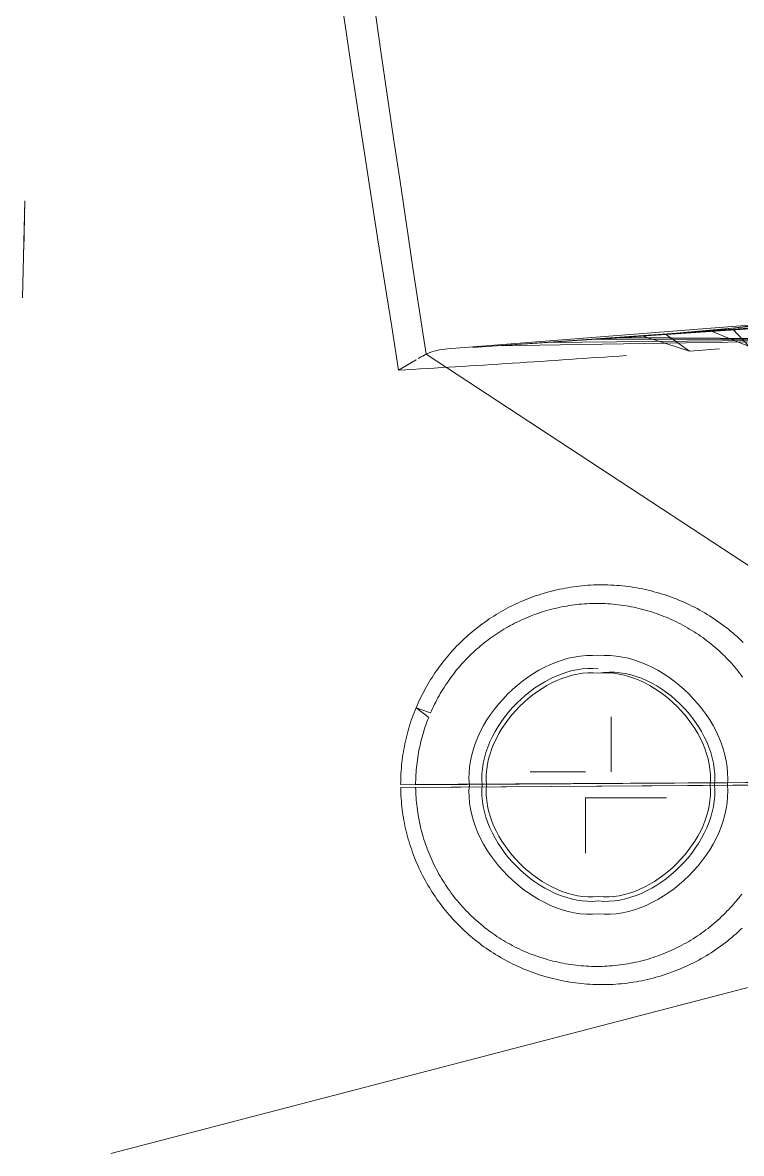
# Model space of a CAD drawing. Header units: millimetres. Extents: x 521 to 148073, y -17811 to 32040.
# Drawn here: x 59910.03 to 59930.31, y 10006.47 to 10038.37 of the extents above; entities that cross this region are included whole.
import ezdxf

# ---------------------------------------------------------------- set-up
doc = ezdxf.new("R2010")
doc.units = ezdxf.units.MM
doc.layers.add('Datové rozvody', color=6, linetype='Continuous')
doc.layers.add('PDF_Geometrie', color=7, linetype='Continuous', true_color=0xbdbdbd)

# ---------------------------------------------------------------- blocks, each defined once
blk = doc.blocks.new('projektor')
at = {"layer": 'PDF_Geometrie', "lineweight": 13}
for points in [[(86231.59, 14943.294), (86232.936, 14943.265), (86230.279, 14943.324)], [(86216.411, 14903.953), (86206.791, 14940.902)], [(86216.911, 14921.898), (86216.838, 14932.947), (86216.762, 14932.945), (86216.687, 14932.942), (86216.611, 14932.939), (86216.535, 14932.934), (86216.46, 14932.928), (86216.383, 14932.922), (86216.307, 14932.914), (86216.232, 14932.905), (86216.157, 14932.895), (86216.082, 14932.883), (86216.006, 14932.871), (86215.931, 14932.858), (86215.856, 14932.844), (86215.782, 14932.829), (86215.708, 14932.812), (86215.634, 14932.795), (86215.56, 14932.777), (86215.486, 14932.757), (86215.413, 14932.737), (86215.34, 14932.716), (86215.267, 14932.693), (86215.195, 14932.67), (86215.122, 14932.645), (86215.051, 14932.62), (86214.979, 14932.594), (86214.908, 14932.566), (86214.838, 14932.538), (86214.768, 14932.508), (86214.698, 14932.478), (86214.628, 14932.446), (86214.56, 14932.413), (86214.491, 14932.381), (86214.422, 14932.346), (86214.355, 14932.311), (86214.288, 14932.275), (86214.221, 14932.237), (86214.155, 14932.2), (86214.09, 14932.16), (86214.025, 14932.121), (86213.96, 14932.08), (86213.896, 14932.038), (86213.832, 14931.995), (86213.769, 14931.952), (86213.708, 14931.908), (86213.646, 14931.862), (86213.585, 14931.816), (86213.525, 14931.77), (86213.464, 14931.722), (86213.405, 14931.673), (86213.346, 14931.623), (86213.289, 14931.573), (86213.232, 14931.521), (86213.176, 14931.469), (86213.12, 14931.417), (86213.064, 14931.364), (86213.011, 14931.309), (86212.958, 14931.254), (86212.904, 14931.198), (86212.852, 14931.141), (86212.801, 14931.084), (86212.751, 14931.026), (86212.701, 14930.967), (86212.652, 14930.907), (86212.604, 14930.847), (86212.557, 14930.786), (86212.511, 14930.724), (86212.465, 14930.662), (86212.421, 14930.599), (86212.377, 14930.535), (86212.334, 14930.471), (86212.292, 14930.405), (86212.25, 14930.34), (86212.21, 14930.274), (86212.171, 14930.207), (86212.132, 14930.14), (86212.095, 14930.072), (86212.059, 14930.004), (86212.023, 14929.934), (86211.989, 14929.865), (86211.954, 14929.795), (86211.922, 14929.724), (86211.89, 14929.654), (86211.859, 14929.581), (86211.829, 14929.509), (86211.8, 14929.437), (86211.773, 14929.364), (86211.746, 14929.291), (86211.72, 14929.216), (86211.695, 14929.142), (86211.672, 14929.068), (86211.649, 14928.992), (86211.628, 14928.917), (86211.607, 14928.842), (86211.587, 14928.766), (86211.569, 14928.689), (86211.551, 14928.613), (86211.536, 14928.536), (86211.52, 14928.458), (86211.506, 14928.381), (86211.493, 14928.304), (86211.481, 14928.225), (86211.47, 14928.147), (86211.46, 14928.069), (86211.452, 14927.99), (86211.444, 14927.911), (86211.437, 14927.833), (86211.433, 14927.753), (86211.428, 14927.675), (86211.426, 14927.596), (86211.423, 14927.516), (86211.423, 14927.437), (86211.423, 14927.358), (86211.425, 14927.278), (86211.428, 14927.199), (86211.431, 14927.12), (86211.436, 14927.04), (86211.442, 14926.961), (86211.449, 14926.882), (86211.458, 14926.802), (86211.467, 14926.723), (86211.478, 14926.645), (86211.489, 14926.565), (86211.502, 14926.487), (86211.516, 14926.409), (86211.531, 14926.33), (86211.548, 14926.252), (86211.564, 14926.174), (86211.583, 14926.096), (86211.603, 14926.019), (86211.624, 14925.943), (86211.646, 14925.865), (86211.668, 14925.789), (86211.693, 14925.714), (86211.718, 14925.638), (86211.744, 14925.562), (86211.77, 14925.488), (86211.799, 14925.414), (86211.828, 14925.34), (86211.858, 14925.266), (86211.89, 14925.193), (86211.923, 14925.121), (86211.956, 14925.049), (86211.99, 14924.977), (86212.025, 14924.906), (86212.062, 14924.836), (86212.099, 14924.766), (86212.137, 14924.697), (86212.177, 14924.628), (86212.217, 14924.56), (86212.259, 14924.493), (86212.3, 14924.426), (86212.343, 14924.36), (86212.387, 14924.295), (86212.432, 14924.23), (86212.477, 14924.167), (86212.524, 14924.104), (86212.572, 14924.04), (86212.62, 14923.979), (86212.668, 14923.918), (86212.718, 14923.858), (86212.769, 14923.798), (86212.82, 14923.74), (86212.872, 14923.682), (86212.924, 14923.625), (86212.977, 14923.569)], [(86216.906, 14922.587), (86216.837, 14932.536), (86216.768, 14932.535), (86216.7, 14932.531), (86216.631, 14932.528), (86216.561, 14932.524), (86216.493, 14932.519), (86216.424, 14932.513), (86216.355, 14932.506), (86216.286, 14932.498), (86216.218, 14932.489), (86216.15, 14932.479), (86216.082, 14932.467), (86216.014, 14932.456), (86215.945, 14932.443), (86215.878, 14932.43), (86215.811, 14932.414), (86215.743, 14932.399), (86215.676, 14932.383), (86215.609, 14932.365), (86215.543, 14932.346), (86215.476, 14932.327), (86215.41, 14932.307), (86215.345, 14932.286), (86215.279, 14932.264), (86215.213, 14932.241), (86215.149, 14932.217), (86215.085, 14932.193), (86215.021, 14932.166), (86214.957, 14932.14), (86214.893, 14932.112), (86214.83, 14932.085), (86214.767, 14932.055), (86214.705, 14932.025), (86214.643, 14931.994), (86214.582, 14931.963), (86214.521, 14931.93), (86214.46, 14931.897), (86214.4, 14931.862), (86214.341, 14931.827), (86214.281, 14931.791), (86214.223, 14931.754), (86214.165, 14931.717), (86214.107, 14931.678), (86214.051, 14931.639), (86213.994, 14931.599), (86213.938, 14931.558), (86213.882, 14931.516), (86213.827, 14931.474), (86213.773, 14931.431), (86213.72, 14931.387), (86213.667, 14931.342), (86213.614, 14931.297), (86213.562, 14931.251), (86213.511, 14931.204), (86213.46, 14931.156), (86213.411, 14931.107), (86213.361, 14931.058), (86213.313, 14931.009), (86213.265, 14930.959), (86213.218, 14930.908), (86213.172, 14930.856), (86213.125, 14930.803), (86213.081, 14930.75), (86213.036, 14930.696), (86212.993, 14930.642), (86212.95, 14930.586), (86212.907, 14930.532), (86212.867, 14930.475), (86212.825, 14930.419), (86212.786, 14930.361), (86212.747, 14930.303), (86212.709, 14930.245), (86212.672, 14930.186), (86212.635, 14930.126), (86212.6, 14930.066), (86212.564, 14930.005), (86212.53, 14929.944), (86212.498, 14929.882), (86212.465, 14929.819), (86212.434, 14929.756), (86212.403, 14929.693), (86212.373, 14929.63), (86212.345, 14929.566), (86212.317, 14929.501), (86212.29, 14929.436), (86212.264, 14929.371), (86212.238, 14929.305), (86212.215, 14929.239), (86212.191, 14929.173), (86212.168, 14929.105), (86212.147, 14929.038), (86212.127, 14928.97), (86212.107, 14928.903), (86212.088, 14928.835), (86212.071, 14928.766), (86212.054, 14928.697), (86212.039, 14928.628), (86212.024, 14928.558), (86212.01, 14928.489), (86211.997, 14928.419), (86211.985, 14928.349), (86211.974, 14928.278), (86211.965, 14928.208), (86211.956, 14928.138), (86211.949, 14928.067), (86211.942, 14927.996), (86211.936, 14927.925), (86211.931, 14927.854), (86211.928, 14927.783), (86211.925, 14927.711), (86211.924, 14927.64), (86211.923, 14927.568), (86211.924, 14927.497), (86211.924, 14927.426), (86211.927, 14927.354), (86211.93, 14927.282), (86211.935, 14927.211), (86211.94, 14927.14), (86211.947, 14927.068), (86211.954, 14926.997), (86211.963, 14926.925), (86211.973, 14926.854), (86211.984, 14926.784), (86211.995, 14926.713), (86212.009, 14926.642), (86212.022, 14926.571), (86212.037, 14926.501), (86212.053, 14926.431), (86212.07, 14926.362), (86212.087, 14926.292), (86212.107, 14926.222), (86212.126, 14926.153), (86212.146, 14926.085), (86212.168, 14926.017), (86212.192, 14925.949), (86212.215, 14925.881), (86212.24, 14925.814), (86212.265, 14925.746), (86212.292, 14925.68), (86212.32, 14925.614), (86212.348, 14925.548), (86212.378, 14925.483), (86212.408, 14925.418), (86212.439, 14925.354), (86212.472, 14925.291), (86212.505, 14925.227), (86212.539, 14925.165), (86212.574, 14925.101), (86212.61, 14925.04), (86212.646, 14924.979), (86212.683, 14924.918), (86212.722, 14924.858), (86212.761, 14924.799), (86212.8, 14924.74), (86212.842, 14924.682), (86212.883, 14924.624), (86212.925, 14924.568), (86212.968, 14924.511), (86213.012, 14924.457), (86213.056, 14924.402), (86213.102, 14924.348), (86213.147, 14924.295), (86213.194, 14924.242), (86213.241, 14924.19), (86213.289, 14924.139), (86213.337, 14924.088), (86213.386, 14924.038), (86213.437, 14923.99), (86213.487, 14923.942), (86213.538, 14923.894), (86213.59, 14923.847), (86213.642, 14923.801), (86213.694, 14923.757), (86213.748, 14923.713), (86213.801, 14923.669), (86213.856, 14923.626), (86213.911, 14923.585)], [(86220.814, 14923.542), (86220.868, 14923.598), (86220.922, 14923.655), (86220.975, 14923.713), (86221.026, 14923.772), (86221.077, 14923.831), (86221.128, 14923.891), (86221.178, 14923.952), (86221.226, 14924.014), (86221.275, 14924.076), (86221.321, 14924.14), (86221.367, 14924.204), (86221.414, 14924.268), (86221.458, 14924.333), (86221.501, 14924.4), (86221.544, 14924.467), (86221.585, 14924.534), (86221.627, 14924.602), (86221.667, 14924.671), (86221.705, 14924.74), (86221.744, 14924.811), (86221.781, 14924.881), (86221.816, 14924.952), (86221.851, 14925.023), (86221.885, 14925.095), (86221.919, 14925.168), (86221.95, 14925.241), (86221.981, 14925.315), (86222.011, 14925.388), (86222.04, 14925.464), (86222.067, 14925.538), (86222.094, 14925.613), (86222.119, 14925.689), (86222.143, 14925.766), (86222.167, 14925.842), (86222.189, 14925.918), (86222.21, 14925.996), (86222.23, 14926.073), (86222.25, 14926.15), (86222.267, 14926.229), (86222.284, 14926.307), (86222.299, 14926.385), (86222.314, 14926.464), (86222.328, 14926.543), (86222.339, 14926.621), (86222.35, 14926.701), (86222.36, 14926.78), (86222.369, 14926.859), (86222.377, 14926.939), (86222.382, 14927.018), (86222.389, 14927.097), (86222.393, 14927.178), (86222.395, 14927.257), (86222.398, 14927.336), (86222.398, 14927.416), (86222.398, 14927.496), (86222.396, 14927.574), (86222.394, 14927.654), (86222.389, 14927.733), (86222.385, 14927.812), (86222.378, 14927.891), (86222.372, 14927.969), (86222.363, 14928.046), (86222.354, 14928.125), (86222.344, 14928.202), (86222.333, 14928.278), (86222.32, 14928.356), (86222.307, 14928.432), (86222.292, 14928.507), (86222.276, 14928.584), (86222.26, 14928.659), (86222.243, 14928.733), (86222.224, 14928.807), (86222.204, 14928.882), (86222.185, 14928.955), (86222.163, 14929.028), (86222.14, 14929.101), (86222.116, 14929.174), (86222.093, 14929.246), (86222.067, 14929.317), (86222.041, 14929.388), (86222.014, 14929.458), (86221.985, 14929.529), (86221.957, 14929.598), (86221.927, 14929.667), (86221.896, 14929.735), (86221.865, 14929.803), (86221.832, 14929.871), (86221.799, 14929.937), (86221.764, 14930.005), (86221.729, 14930.07), (86221.694, 14930.135), (86221.657, 14930.2), (86221.619, 14930.264), (86221.581, 14930.327), (86221.542, 14930.39), (86221.502, 14930.452), (86221.461, 14930.514), (86221.42, 14930.575), (86221.377, 14930.635), (86221.335, 14930.695), (86221.29, 14930.754), (86221.246, 14930.813), (86221.201, 14930.87), (86221.155, 14930.928), (86221.108, 14930.984), (86221.062, 14931.04), (86221.013, 14931.095), (86220.964, 14931.15), (86220.915, 14931.203), (86220.865, 14931.257), (86220.814, 14931.309), (86220.763, 14931.361), (86220.711, 14931.411), (86220.658, 14931.461), (86220.605, 14931.511), (86220.551, 14931.56), (86220.496, 14931.608), (86220.442, 14931.655), (86220.386, 14931.701), (86220.33, 14931.747), (86220.273, 14931.792), (86220.215, 14931.836), (86220.157, 14931.879), (86220.098, 14931.922), (86220.039, 14931.964), (86219.98, 14932.005), (86219.919, 14932.045), (86219.858, 14932.085), (86219.797, 14932.124), (86219.736, 14932.161), (86219.673, 14932.199), (86219.61, 14932.234), (86219.546, 14932.27), (86219.482, 14932.305), (86219.418, 14932.339), (86219.353, 14932.372), (86219.287, 14932.404), (86219.222, 14932.435), (86219.155, 14932.465), (86219.088, 14932.495), (86219.021, 14932.524), (86218.759, 14932.178), (86218.697, 14932.203), (86218.634, 14932.226), (86218.571, 14932.249), (86218.509, 14932.271), (86218.445, 14932.292), (86218.381, 14932.312), (86218.317, 14932.331), (86218.252, 14932.35), (86218.188, 14932.368), (86218.122, 14932.385), (86218.057, 14932.401), (86217.991, 14932.416), (86217.925, 14932.431), (86217.859, 14932.444), (86217.792, 14932.456), (86217.725, 14932.467), (86217.657, 14932.479), (86217.591, 14932.489), (86217.523, 14932.498), (86217.455, 14932.505), (86217.387, 14932.512), (86217.318, 14932.518), (86217.25, 14932.524), (86217.181, 14932.528), (86217.113, 14932.531), (86217.044, 14932.535), (86216.975, 14932.536), (86216.906, 14932.536), (86216.972, 14922.587)], [(86219.866, 14923.56), (86219.921, 14923.602), (86219.976, 14923.645), (86220.031, 14923.687), (86220.085, 14923.732), (86220.138, 14923.777), (86220.191, 14923.823), (86220.244, 14923.869), (86220.296, 14923.916), (86220.346, 14923.964), (86220.397, 14924.013), (86220.447, 14924.063), (86220.496, 14924.114), (86220.545, 14924.165), (86220.593, 14924.216), (86220.639, 14924.269), (86220.686, 14924.322), (86220.732, 14924.376), (86220.777, 14924.431), (86220.821, 14924.487), (86220.865, 14924.543), (86220.907, 14924.6), (86220.949, 14924.657), (86220.99, 14924.716), (86221.032, 14924.774), (86221.071, 14924.834), (86221.109, 14924.894), (86221.148, 14924.954), (86221.184, 14925.015), (86221.22, 14925.077), (86221.256, 14925.139), (86221.29, 14925.202), (86221.324, 14925.265), (86221.357, 14925.329), (86221.389, 14925.394), (86221.419, 14925.459), (86221.45, 14925.525), (86221.479, 14925.59), (86221.506, 14925.656), (86221.533, 14925.723), (86221.56, 14925.79), (86221.585, 14925.857), (86221.609, 14925.924), (86221.632, 14925.993), (86221.654, 14926.062), (86221.675, 14926.13), (86221.696, 14926.199), (86221.715, 14926.268), (86221.733, 14926.338), (86221.75, 14926.409), (86221.767, 14926.478), (86221.781, 14926.549), (86221.796, 14926.619), (86221.809, 14926.689), (86221.82, 14926.761), (86221.832, 14926.832), (86221.842, 14926.903), (86221.851, 14926.974), (86221.859, 14927.045), (86221.866, 14927.118), (86221.872, 14927.189), (86221.877, 14927.26), (86221.881, 14927.332), (86221.884, 14927.404), (86221.885, 14927.476), (86221.886, 14927.547), (86221.885, 14927.619), (86221.884, 14927.69), (86221.881, 14927.762), (86221.878, 14927.833), (86221.874, 14927.904), (86221.868, 14927.974), (86221.863, 14928.045), (86221.855, 14928.116), (86221.846, 14928.185), (86221.837, 14928.255), (86221.827, 14928.324), (86221.816, 14928.393), (86221.803, 14928.461), (86221.79, 14928.531), (86221.776, 14928.599), (86221.761, 14928.666), (86221.745, 14928.734), (86221.729, 14928.801), (86221.711, 14928.867), (86221.692, 14928.933), (86221.672, 14929), (86221.653, 14929.066), (86221.631, 14929.131), (86221.609, 14929.196), (86221.585, 14929.26), (86221.562, 14929.324), (86221.538, 14929.387), (86221.512, 14929.45), (86221.486, 14929.513), (86221.459, 14929.575), (86221.431, 14929.637), (86221.402, 14929.698), (86221.372, 14929.759), (86221.342, 14929.819), (86221.311, 14929.879), (86221.28, 14929.938), (86221.247, 14929.998), (86221.214, 14930.055), (86221.18, 14930.113), (86221.145, 14930.17), (86221.109, 14930.227), (86221.073, 14930.283), (86221.036, 14930.339), (86220.998, 14930.394), (86220.96, 14930.449), (86220.921, 14930.503), (86220.882, 14930.556), (86220.841, 14930.609), (86220.8, 14930.661), (86220.758, 14930.713), (86220.716, 14930.763), (86220.672, 14930.814), (86220.629, 14930.863), (86220.585, 14930.913), (86220.541, 14930.961), (86220.494, 14931.009), (86220.449, 14931.056), (86220.402, 14931.102), (86220.355, 14931.149), (86220.307, 14931.194), (86220.259, 14931.239), (86220.21, 14931.282), (86220.16, 14931.326), (86220.11, 14931.369), (86220.06, 14931.41), (86220.009, 14931.451), (86219.957, 14931.492), (86219.904, 14931.532), (86219.852, 14931.571), (86219.799, 14931.61), (86219.745, 14931.647), (86219.69, 14931.684), (86219.636, 14931.721), (86219.58, 14931.756), (86219.524, 14931.792), (86219.469, 14931.826), (86219.412, 14931.859), (86219.355, 14931.892), (86219.297, 14931.924), (86219.239, 14931.956), (86219.18, 14931.986), (86219.122, 14932.016), (86219.062, 14932.045), (86219.002, 14932.073), (86218.942, 14932.1), (86218.881, 14932.128), (86219.021, 14932.524), (86218.953, 14932.552), (86218.885, 14932.578), (86218.816, 14932.605), (86218.748, 14932.63), (86218.679, 14932.655), (86218.608, 14932.677), (86218.538, 14932.7), (86218.467, 14932.722), (86218.397, 14932.742), (86218.325, 14932.761), (86218.253, 14932.781), (86218.181, 14932.798), (86218.109, 14932.815), (86218.036, 14932.831), (86217.963, 14932.846), (86217.889, 14932.859), (86217.816, 14932.872), (86217.742, 14932.884), (86217.668, 14932.895), (86217.593, 14932.905), (86217.518, 14932.914), (86217.444, 14932.922), (86217.368, 14932.928), (86217.293, 14932.934), (86217.217, 14932.939), (86217.142, 14932.942), (86217.066, 14932.945), (86216.991, 14932.947), (86216.914, 14932.948), (86216.983, 14921.898)], [(86228.609, 14932.47), (86228.624, 14932.444), (86228.639, 14932.418), (86228.653, 14932.392), (86228.667, 14932.367), (86228.679, 14932.342), (86228.693, 14932.319), (86228.705, 14932.294), (86228.717, 14932.271), (86228.728, 14932.249), (86219.888, 14918.769)], [(86228.874, 14931.664), (86229.526, 14923.379), (86228.925, 14908.034), (86228.897, 14908.006), (86217.848, 14910.434)], [(86229.094, 14920.777), (86229.111, 14920.52), (86228.961, 14930.282), (86229.653, 14920.422), (86228.917, 14930.969)], [(86217.261, 14927.874), (86217.261, 14929.392)], [(86228.918, 14908.146), (86228.875, 14908.822), (86228.884, 14908.189), (86229.637, 14920.224), (86229.006, 14929.605)], [(86231.124, 14910.341), (86231.123, 14910.352), (86229.128, 14920.257), (86229.05, 14928.935)], [(86216.552, 14927.874), (86215.034, 14927.874)], [(86216.552, 14927.166), (86216.552, 14925.65), (86216.552, 14927.874)], [(86229.141, 14927.61), (86229.187, 14926.958), (86229.146, 14919.995), (86229.141, 14927.61), (86229.652, 14920.009)], [(86217.261, 14927.166), (86218.777, 14927.166)], [(86229.146, 14919.995), (86229.166, 14919.732), (86229.675, 14920.076), (86229.667, 14919.796), (86229.937, 14918.401), (86229.279, 14925.679), (86228.816, 14925.021), (86229.233, 14926.314)], [(86228.816, 14925.021), (86228.877, 14924.192)], [(86229.371, 14924.439), (86229.417, 14923.829), (86228.938, 14923.385), (86229.371, 14924.439), (86231.122, 14910.364), (86217.568, 14907.292)]]:
    blk.add_lwpolyline(points, dxfattribs=at)
blk.add_lwpolyline([(86228.29, 14933.003), (86228.459, 14932.725), (86228.511, 14932.637), (86228.545, 14932.58), (86228.578, 14932.524)], close=True, dxfattribs=at)
for centre, radius, start, end in [((86377.547, 14002.898), 942.005, 94.422285, 99.116714), ((86386.04, 13905.22), 1039.007, 94.474391, 98.708414), ((86765.909, 14964.448), 538.538, 183.34738, 184.01414), ((86227.249, 14931.573), 1.627, 3.2098, 23.844)]:
    blk.add_arc(centre, radius, start, end, dxfattribs=at)
for points in [[(86213.365, 14927.522), (86213.189, 14929.263), (86215.164, 14931.239), (86216.906, 14931.062)], [(86216.906, 14931.062), (86218.648, 14931.239), (86220.623, 14929.263), (86220.446, 14927.522)], [(86213.719, 14927.522), (86213.56, 14929.089), (86215.337, 14930.866), (86216.906, 14930.708)], [(86213.839, 14927.522), (86213.685, 14929.03), (86215.396, 14930.741), (86216.906, 14930.589)], [(86216.906, 14930.708), (86218.474, 14930.866), (86220.251, 14929.089), (86220.092, 14927.522)], [(86216.906, 14930.589), (86218.415, 14930.741), (86220.126, 14929.03), (86219.973, 14927.522)], [(86216.906, 14923.98), (86215.164, 14923.804), (86213.189, 14925.779), (86213.365, 14927.522)], [(86216.906, 14924.334), (86215.337, 14924.176), (86213.56, 14925.953), (86213.719, 14927.522)], [(86216.906, 14924.454), (86215.396, 14924.302), (86213.685, 14926.012), (86213.839, 14927.522)], [(86220.446, 14927.522), (86220.623, 14925.779), (86218.648, 14923.804), (86216.906, 14923.98)], [(86219.973, 14927.522), (86220.126, 14926.012), (86218.415, 14924.302), (86216.906, 14924.454)], [(86219.973, 14927.522), (86220.251, 14925.953), (86218.474, 14924.176), (86216.906, 14924.334)]]:
    blk.add_open_spline(points, degree=3, dxfattribs=at)

msp = doc.modelspace()

# ---------------------------------------------------------------- block references
at = {"layer": 'Datové rozvody', "xscale": 1.027900945623324, "yscale": 1.027900945623324, "zscale": 1.027900945623324, "rotation": 90.00000000000024}
msp.add_blockref('projektor', (75270.286, -78605.574), dxfattribs=at)

doc.saveas('drawing.dxf')
